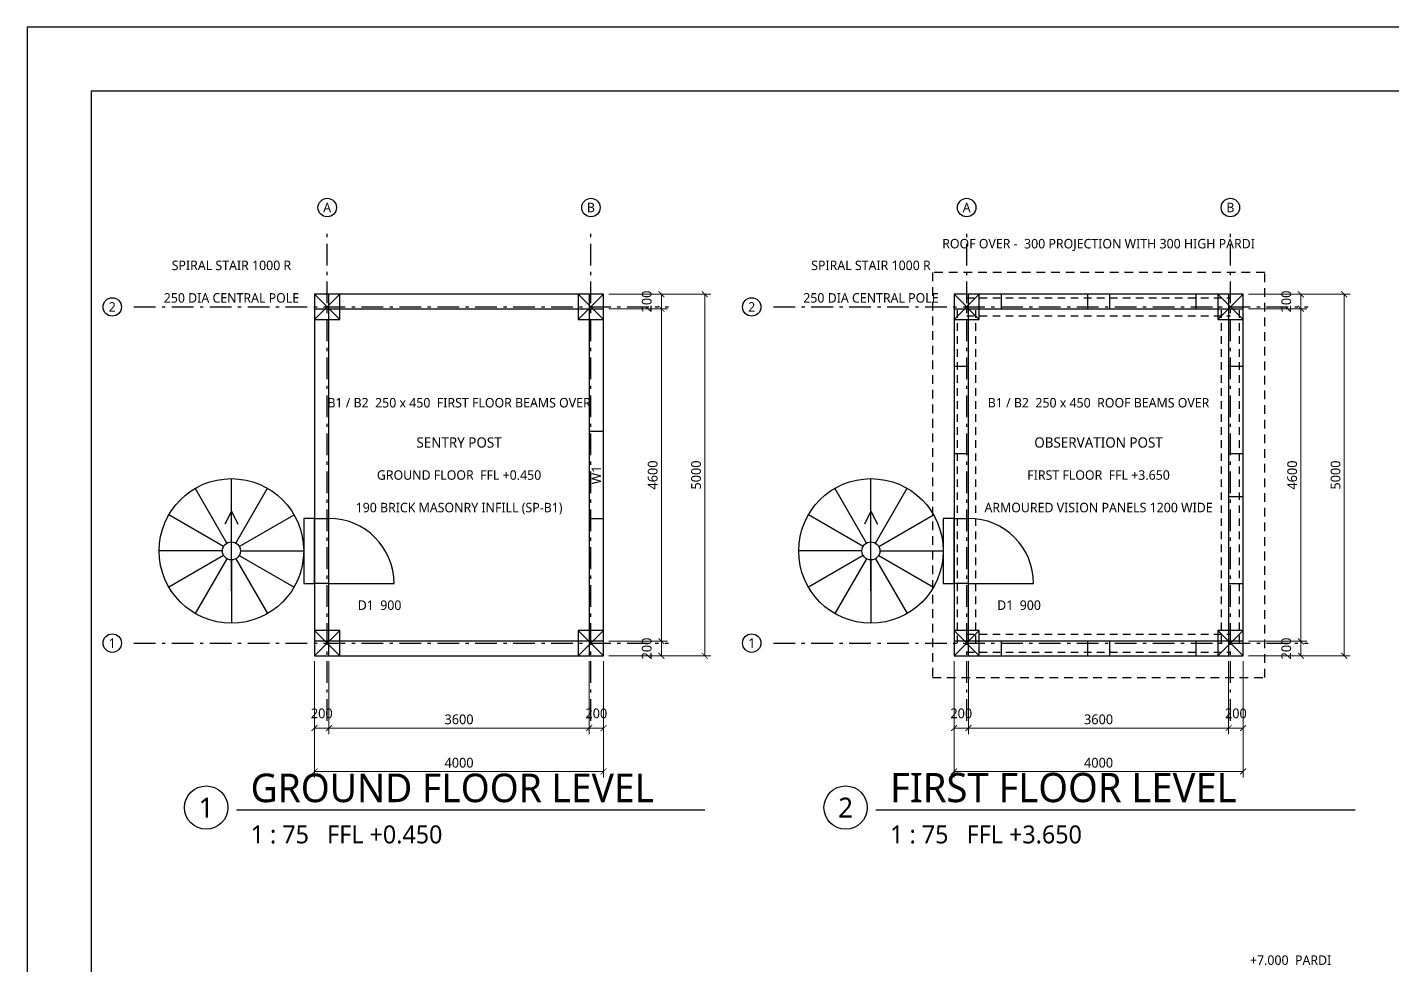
# Model space of a CAD drawing. Header units: millimetres. Extents: x 27 to 567, y 19 to 401.
# Drawn here: x 27 to 278.9, y 227.8 to 400.9 of the extents above; entities that cross this region are included whole.
import ezdxf
from ezdxf.enums import TextEntityAlignment as Align

# ---------------------------------------------------------------- set-up
doc = ezdxf.new("R2010")
doc.units = ezdxf.units.MM
for name, color, linetype in [('A-OPEN', 1, 'Continuous'), ('A-OVER', 8, 'Continuous'), ('A-WALL', 7, 'Continuous'), ('A-WALL-IN', 7, 'Continuous'), ('S-CENTER', 7, 'Continuous'), ('S-DIM', 7, 'Continuous'), ('S-GRID', 7, 'Continuous'), ('S-LEVEL', 7, 'Continuous'), ('S-TEXT', 7, 'Continuous'), ('S-TITLE', 7, 'Continuous')]:
    doc.layers.add(name, color=color, linetype=linetype)
doc.styles.add('OpenSans', font='OpenSans-Regular.ttf')
doc.dimstyles.new('A2-DIM-S', dxfattribs={"dimtxt": 1.8, "dimasz": 1.1, "dimexe": 1.1, "dimexo": 1, "dimgap": 0.7, "dimtad": 1, "dimdec": 0, "dimtxsty": 'OpenSans', "dimblk": 'ARCHTICK', "dimcen": 2.5, "dimclrd": 7, "dimclre": 7, "dimclrt": 7, "dimazin": 3, "dimtfac": 1, "dimtmove": 0, "dimatfit": 3, "dimlwd": 13, "dimlwe": 13})

# ---------------------------------------------------------------- blocks, each defined once
blk = doc.blocks.new('_ARCHTICK')
at = {"color": 0, "linetype": 'BYBLOCK', "const_width": 0.15}
blk.add_lwpolyline([(-0.5, -0.5), (0.5, 0.5)], dxfattribs=at)

msp = doc.modelspace()

# ---------------------------------------------------------------- linework, layer by layer
at = {"layer": 'A-OPEN'}
for p, q in [((82.6667, 298.3333), (82.6667, 310.3333)), ((200.6667, 298.3333), (200.6667, 310.3333)), ((82.6667, 298.3333), (94.6667, 298.3333)), ((200.6667, 298.3333), (212.6667, 298.3333))]:
    msp.add_line(p, q, dxfattribs=at)
for points in [[(206.6667, 349), (222.6667, 349), (222.6667, 351.6667), (206.6667, 351.6667)], [(226.6667, 349), (242.6667, 349), (242.6667, 351.6667), (226.6667, 351.6667)], [(198, 322.3333), (200.6667, 322.3333), (200.6667, 338.3333), (198, 338.3333)], [(248.6667, 322.3333), (251.3333, 322.3333), (251.3333, 338.3333), (248.6667, 338.3333)], [(130.6667, 310.3333), (133.3333, 310.3333), (133.3333, 326.3333), (130.6667, 326.3333)], [(248.6667, 298.3333), (251.3333, 298.3333), (251.3333, 314.3333), (248.6667, 314.3333)], [(206.6667, 285), (222.6667, 285), (222.6667, 287.6667), (206.6667, 287.6667)], [(226.6667, 285), (242.6667, 285), (242.6667, 287.6667), (226.6667, 287.6667)]]:
    msp.add_lwpolyline(points, close=True, dxfattribs=at)
for centre in [(82.6667, 298.3333), (200.6667, 298.3333)]:
    msp.add_arc(centre, 12, 0, 90, dxfattribs=at)
at = {"layer": 'A-OVER'}
for p, q in [((194, 355.6667), (194, 354.0667)), ((195.9333, 355.6667), (194.3333, 355.6667)), ((198.6333, 355.6667), (197.0333, 355.6667)), ((201.3333, 355.6667), (199.7333, 355.6667)), ((204.0333, 355.6667), (202.4333, 355.6667)), ((206.7333, 355.6667), (205.1333, 355.6667)), ((209.4333, 355.6667), (207.8333, 355.6667)), ((212.1333, 355.6667), (210.5333, 355.6667)), ((214.8333, 355.6667), (213.2333, 355.6667)), ((217.5333, 355.6667), (215.9333, 355.6667)), ((220.2333, 355.6667), (218.6333, 355.6667)), ((222.9333, 355.6667), (221.3333, 355.6667)), ((225.6333, 355.6667), (224.0333, 355.6667)), ((228.3333, 355.6667), (226.7333, 355.6667)), ((231.0333, 355.6667), (229.4333, 355.6667)), ((233.7333, 355.6667), (232.1333, 355.6667)), ((236.4333, 355.6667), (234.8333, 355.6667)), ((239.1333, 355.6667), (237.5333, 355.6667)), ((241.8333, 355.6667), (240.2333, 355.6667)), ((244.5333, 355.6667), (242.9333, 355.6667)), ((247.2333, 355.6667), (245.6333, 355.6667)), ((249.9333, 355.6667), (248.3333, 355.6667)), ((252.6333, 355.6667), (251.0333, 355.6667)), ((255.3333, 355.6667), (253.7333, 355.6667)), ((255.3333, 353.9), (255.3333, 355.5)), ((194, 352.9667), (194, 351.3667)), ((255.3333, 351.2), (255.3333, 352.8)), ((194, 350.2667), (194, 348.6667)), ((200.3333, 351), (201.7333, 351)), ((202.7333, 351), (204.1333, 351)), ((205.1333, 351), (206.5333, 351)), ((207.5333, 351), (208.9333, 351)), ((209.9333, 351), (211.3333, 351)), ((212.3333, 351), (213.7333, 351)), ((214.7333, 351), (216.1333, 351)), ((217.1333, 351), (218.5333, 351)), ((219.5333, 351), (220.9333, 351)), ((221.9333, 351), (223.3333, 351)), ((224.3333, 351), (225.7333, 351)), ((226.7333, 351), (228.1333, 351)), ((229.1333, 351), (230.5333, 351)), ((231.5333, 351), (232.9333, 351)), ((233.9333, 351), (235.3333, 351)), ((236.3333, 351), (237.7333, 351)), ((238.7333, 351), (240.1333, 351)), ((241.1333, 351), (242.5333, 351)), ((243.5333, 351), (244.9333, 351)), ((245.9333, 351), (247.3333, 351)), ((248.3333, 351), (249, 351)), ((198.6667, 347.3333), (198.6667, 348.7333)), ((202, 347.3333), (202, 348.7333)), ((247.3333, 347.3333), (247.3333, 348.7333)), ((250.6667, 347.3333), (250.6667, 348.7333)), ((255.3333, 348.5), (255.3333, 350.1)), ((194, 347.5667), (194, 345.9667)), ((198.6667, 344.9333), (198.6667, 346.3333)), ((200.3333, 347.6667), (201.7333, 347.6667)), ((202, 344.9333), (202, 346.3333)), ((202.7333, 347.6667), (204.1333, 347.6667)), ((205.1333, 347.6667), (206.5333, 347.6667)), ((207.5333, 347.6667), (208.9333, 347.6667)), ((209.9333, 347.6667), (211.3333, 347.6667)), ((212.3333, 347.6667), (213.7333, 347.6667)), ((214.7333, 347.6667), (216.1333, 347.6667)), ((217.1333, 347.6667), (218.5333, 347.6667)), ((219.5333, 347.6667), (220.9333, 347.6667)), ((221.9333, 347.6667), (223.3333, 347.6667)), ((224.3333, 347.6667), (225.7333, 347.6667)), ((226.7333, 347.6667), (228.1333, 347.6667)), ((229.1333, 347.6667), (230.5333, 347.6667)), ((231.5333, 347.6667), (232.9333, 347.6667)), ((233.9333, 347.6667), (235.3333, 347.6667)), ((236.3333, 347.6667), (237.7333, 347.6667)), ((238.7333, 347.6667), (240.1333, 347.6667)), ((241.1333, 347.6667), (242.5333, 347.6667)), ((243.5333, 347.6667), (244.9333, 347.6667)), ((245.9333, 347.6667), (247.3333, 347.6667)), ((247.3333, 344.9333), (247.3333, 346.3333)), ((248.3333, 347.6667), (249, 347.6667)), ((250.6667, 344.9333), (250.6667, 346.3333)), ((255.3333, 345.8), (255.3333, 347.4)), ((194, 344.8667), (194, 343.2667)), ((198.6667, 342.5333), (198.6667, 343.9333)), ((202, 342.5333), (202, 343.9333)), ((247.3333, 342.5333), (247.3333, 343.9333)), ((250.6667, 342.5333), (250.6667, 343.9333)), ((255.3333, 343.1), (255.3333, 344.7)), ((194, 342.1667), (194, 340.5667)), ((198.6667, 340.1333), (198.6667, 341.5333)), ((202, 340.1333), (202, 341.5333)), ((247.3333, 340.1333), (247.3333, 341.5333)), ((250.6667, 340.1333), (250.6667, 341.5333)), ((255.3333, 340.4), (255.3333, 342)), ((194, 339.4667), (194, 337.8667)), ((198.6667, 337.7333), (198.6667, 339.1333)), ((202, 337.7333), (202, 339.1333)), ((247.3333, 337.7333), (247.3333, 339.1333)), ((250.6667, 337.7333), (250.6667, 339.1333)), ((255.3333, 337.7), (255.3333, 339.3)), ((194, 336.7667), (194, 335.1667)), ((198.6667, 335.3333), (198.6667, 336.7333)), ((202, 335.3333), (202, 336.7333)), ((247.3333, 335.3333), (247.3333, 336.7333)), ((250.6667, 335.3333), (250.6667, 336.7333)), ((255.3333, 335), (255.3333, 336.6)), ((194, 334.0667), (194, 332.4667)), ((198.6667, 332.9333), (198.6667, 334.3333)), ((202, 332.9333), (202, 334.3333)), ((247.3333, 332.9333), (247.3333, 334.3333)), ((250.6667, 332.9333), (250.6667, 334.3333)), ((255.3333, 332.3), (255.3333, 333.9)), ((194, 331.3667), (194, 329.7667)), ((198.6667, 330.5333), (198.6667, 331.9333)), ((202, 330.5333), (202, 331.9333)), ((247.3333, 330.5333), (247.3333, 331.9333)), ((250.6667, 330.5333), (250.6667, 331.9333)), ((255.3333, 329.6), (255.3333, 331.2)), ((194, 328.6667), (194, 327.0667)), ((198.6667, 328.1333), (198.6667, 329.5333)), ((202, 328.1333), (202, 329.5333)), ((247.3333, 328.1333), (247.3333, 329.5333)), ((250.6667, 328.1333), (250.6667, 329.5333)), ((255.3333, 326.9), (255.3333, 328.5)), ((194, 325.9667), (194, 324.3667)), ((198.6667, 325.7333), (198.6667, 327.1333)), ((202, 325.7333), (202, 327.1333)), ((247.3333, 325.7333), (247.3333, 327.1333)), ((250.6667, 325.7333), (250.6667, 327.1333)), ((255.3333, 324.2), (255.3333, 325.8)), ((194, 323.2667), (194, 321.6667)), ((198.6667, 323.3333), (198.6667, 324.7333)), ((202, 323.3333), (202, 324.7333)), ((247.3333, 323.3333), (247.3333, 324.7333)), ((250.6667, 323.3333), (250.6667, 324.7333)), ((255.3333, 321.5), (255.3333, 323.1)), ((194, 320.5667), (194, 318.9667)), ((198.6667, 320.9333), (198.6667, 322.3333)), ((202, 320.9333), (202, 322.3333)), ((247.3333, 320.9333), (247.3333, 322.3333)), ((250.6667, 320.9333), (250.6667, 322.3333)), ((255.3333, 318.8), (255.3333, 320.4)), ((194, 317.8667), (194, 316.2667)), ((198.6667, 318.5333), (198.6667, 319.9333)), ((198.6667, 316.1333), (198.6667, 317.5333)), ((202, 318.5333), (202, 319.9333)), ((202, 316.1333), (202, 317.5333)), ((247.3333, 318.5333), (247.3333, 319.9333)), ((247.3333, 316.1333), (247.3333, 317.5333)), ((250.6667, 318.5333), (250.6667, 319.9333)), ((250.6667, 316.1333), (250.6667, 317.5333)), ((255.3333, 316.1), (255.3333, 317.7)), ((194, 315.1667), (194, 313.5667)), ((198.6667, 313.7333), (198.6667, 315.1333)), ((202, 313.7333), (202, 315.1333)), ((247.3333, 313.7333), (247.3333, 315.1333)), ((250.6667, 313.7333), (250.6667, 315.1333)), ((255.3333, 313.4), (255.3333, 315)), ((194, 312.4667), (194, 310.8667)), ((198.6667, 311.3333), (198.6667, 312.7333)), ((202, 311.3333), (202, 312.7333)), ((247.3333, 311.3333), (247.3333, 312.7333)), ((250.6667, 311.3333), (250.6667, 312.7333)), ((198.6667, 308.9333), (198.6667, 310.3333)), ((202, 308.9333), (202, 310.3333)), ((247.3333, 308.9333), (247.3333, 310.3333)), ((250.6667, 308.9333), (250.6667, 310.3333)), ((255.3333, 310.7), (255.3333, 312.3)), ((194, 309.7667), (194, 308.1667)), ((198.6667, 306.5333), (198.6667, 307.9333)), ((202, 306.5333), (202, 307.9333)), ((247.3333, 306.5333), (247.3333, 307.9333)), ((250.6667, 306.5333), (250.6667, 307.9333)), ((255.3333, 308), (255.3333, 309.6)), ((194, 307.0667), (194, 305.4667)), ((198.6667, 304.1333), (198.6667, 305.5333)), ((202, 304.1333), (202, 305.5333)), ((247.3333, 304.1333), (247.3333, 305.5333)), ((250.6667, 304.1333), (250.6667, 305.5333)), ((255.3333, 305.3), (255.3333, 306.9)), ((194, 304.3667), (194, 302.7667)), ((198.6667, 301.7333), (198.6667, 303.1333)), ((202, 301.7333), (202, 303.1333)), ((247.3333, 301.7333), (247.3333, 303.1333)), ((250.6667, 301.7333), (250.6667, 303.1333)), ((255.3333, 302.6), (255.3333, 304.2)), ((194, 301.6667), (194, 300.0667)), ((198.6667, 299.3333), (198.6667, 300.7333)), ((202, 299.3333), (202, 300.7333)), ((247.3333, 299.3333), (247.3333, 300.7333)), ((250.6667, 299.3333), (250.6667, 300.7333)), ((255.3333, 299.9), (255.3333, 301.5)), ((194, 298.9667), (194, 297.3667)), ((198.6667, 296.9333), (198.6667, 298.3333)), ((202, 296.9333), (202, 298.3333)), ((247.3333, 296.9333), (247.3333, 298.3333)), ((250.6667, 296.9333), (250.6667, 298.3333)), ((255.3333, 297.2), (255.3333, 298.8)), ((194, 296.2667), (194, 294.6667)), ((198.6667, 294.5333), (198.6667, 295.9333)), ((202, 294.5333), (202, 295.9333)), ((247.3333, 294.5333), (247.3333, 295.9333)), ((250.6667, 294.5333), (250.6667, 295.9333)), ((255.3333, 294.5), (255.3333, 296.1)), ((194, 293.5667), (194, 291.9667)), ((198.6667, 292.1333), (198.6667, 293.5333)), ((202, 292.1333), (202, 293.5333)), ((247.3333, 292.1333), (247.3333, 293.5333)), ((250.6667, 292.1333), (250.6667, 293.5333)), ((255.3333, 291.8), (255.3333, 293.4)), ((194, 290.8667), (194, 289.2667)), ((198.6667, 289.7333), (198.6667, 291.1333)), ((202, 289.7333), (202, 291.1333)), ((247.3333, 289.7333), (247.3333, 291.1333)), ((250.6667, 289.7333), (250.6667, 291.1333)), ((255.3333, 289.1), (255.3333, 290.7)), ((194, 288.1667), (194, 286.5667)), ((198.6667, 287.3333), (198.6667, 288.7333)), ((200.3333, 289), (201.7333, 289)), ((202, 287.3333), (202, 288.7333)), ((202.7333, 289), (204.1333, 289)), ((205.1333, 289), (206.5333, 289)), ((207.5333, 289), (208.9333, 289)), ((209.9333, 289), (211.3333, 289)), ((212.3333, 289), (213.7333, 289)), ((214.7333, 289), (216.1333, 289)), ((217.1333, 289), (218.5333, 289)), ((219.5333, 289), (220.9333, 289)), ((221.9333, 289), (223.3333, 289)), ((224.3333, 289), (225.7333, 289)), ((226.7333, 289), (228.1333, 289)), ((229.1333, 289), (230.5333, 289)), ((231.5333, 289), (232.9333, 289)), ((233.9333, 289), (235.3333, 289)), ((236.3333, 289), (237.7333, 289)), ((238.7333, 289), (240.1333, 289)), ((241.1333, 289), (242.5333, 289)), ((243.5333, 289), (244.9333, 289)), ((245.9333, 289), (247.3333, 289)), ((247.3333, 287.3333), (247.3333, 288.7333)), ((248.3333, 289), (249, 289)), ((250.6667, 287.3333), (250.6667, 288.7333)), ((255.3333, 286.4), (255.3333, 288)), ((194, 285.4667), (194, 283.8667)), ((200.3333, 285.6667), (201.7333, 285.6667)), ((202.7333, 285.6667), (204.1333, 285.6667)), ((205.1333, 285.6667), (206.5333, 285.6667)), ((207.5333, 285.6667), (208.9333, 285.6667)), ((209.9333, 285.6667), (211.3333, 285.6667)), ((212.3333, 285.6667), (213.7333, 285.6667)), ((214.7333, 285.6667), (216.1333, 285.6667)), ((217.1333, 285.6667), (218.5333, 285.6667)), ((219.5333, 285.6667), (220.9333, 285.6667)), ((221.9333, 285.6667), (223.3333, 285.6667)), ((224.3333, 285.6667), (225.7333, 285.6667)), ((226.7333, 285.6667), (228.1333, 285.6667)), ((229.1333, 285.6667), (230.5333, 285.6667)), ((231.5333, 285.6667), (232.9333, 285.6667)), ((233.9333, 285.6667), (235.3333, 285.6667)), ((236.3333, 285.6667), (237.7333, 285.6667)), ((238.7333, 285.6667), (240.1333, 285.6667)), ((241.1333, 285.6667), (242.5333, 285.6667)), ((243.5333, 285.6667), (244.9333, 285.6667)), ((245.9333, 285.6667), (247.3333, 285.6667)), ((248.3333, 285.6667), (249, 285.6667)), ((255.3333, 283.7), (255.3333, 285.3)), ((194, 282.7667), (194, 281.1667)), ((255.3333, 281), (255.3333, 282.6)), ((194, 281), (195.6, 281)), ((196.7, 281), (198.3, 281)), ((199.4, 281), (201, 281)), ((202.1, 281), (203.7, 281)), ((204.8, 281), (206.4, 281)), ((207.5, 281), (209.1, 281)), ((210.2, 281), (211.8, 281)), ((212.9, 281), (214.5, 281)), ((215.6, 281), (217.2, 281)), ((218.3, 281), (219.9, 281)), ((221, 281), (222.6, 281)), ((223.7, 281), (225.3, 281)), ((226.4, 281), (228, 281)), ((229.1, 281), (230.7, 281)), ((231.8, 281), (233.4, 281)), ((234.5, 281), (236.1, 281)), ((237.2, 281), (238.8, 281)), ((239.9, 281), (241.5, 281)), ((242.6, 281), (244.2, 281)), ((245.3, 281), (246.9, 281)), ((248, 281), (249.6, 281)), ((250.7, 281), (252.3, 281)), ((253.4, 281), (255, 281))]:
    msp.add_line(p, q, dxfattribs=at)
at = {"layer": 'A-WALL'}
for p, q in [((80, 347), (84.6667, 351.6667)), ((80, 351.6667), (84.6667, 347)), ((128.6667, 347), (133.3333, 351.6667)), ((128.6667, 351.6667), (133.3333, 347)), ((198, 347), (202.6667, 351.6667)), ((198, 351.6667), (202.6667, 347)), ((246.6667, 347), (251.3333, 351.6667)), ((246.6667, 351.6667), (251.3333, 347)), ((80, 285), (84.6667, 289.6667)), ((80, 289.6667), (84.6667, 285)), ((128.6667, 285), (133.3333, 289.6667)), ((128.6667, 289.6667), (133.3333, 285)), ((198, 285), (202.6667, 289.6667)), ((198, 289.6667), (202.6667, 285)), ((246.6667, 285), (251.3333, 289.6667)), ((246.6667, 289.6667), (251.3333, 285))]:
    msp.add_line(p, q, dxfattribs=at)
for points in [[(80, 285), (133.3333, 285), (133.3333, 351.6667), (80, 351.6667)], [(80, 310.3333), (82.6667, 310.3333), (82.6667, 351.6667), (80, 351.6667)], [(80, 349), (133.3333, 349), (133.3333, 351.6667), (80, 351.6667)], [(80, 347), (84.6667, 347), (84.6667, 351.6667), (80, 351.6667)], [(128.6667, 347), (133.3333, 347), (133.3333, 351.6667), (128.6667, 351.6667)], [(130.6667, 285), (133.3333, 285), (133.3333, 351.6667), (130.6667, 351.6667)], [(198, 285), (251.3333, 285), (251.3333, 351.6667), (198, 351.6667)], [(198, 310.3333), (200.6667, 310.3333), (200.6667, 351.6667), (198, 351.6667)], [(198, 349), (251.3333, 349), (251.3333, 351.6667), (198, 351.6667)], [(198, 347), (202.6667, 347), (202.6667, 351.6667), (198, 351.6667)], [(246.6667, 347), (251.3333, 347), (251.3333, 351.6667), (246.6667, 351.6667)], [(248.6667, 285), (251.3333, 285), (251.3333, 351.6667), (248.6667, 351.6667)], [(80, 285), (82.6667, 285), (82.6667, 298.3333), (80, 298.3333)], [(198, 285), (200.6667, 285), (200.6667, 298.3333), (198, 298.3333)], [(80, 285), (84.6667, 285), (84.6667, 289.6667), (80, 289.6667)], [(80, 285), (133.3333, 285), (133.3333, 287.6667), (80, 287.6667)], [(128.6667, 285), (133.3333, 285), (133.3333, 289.6667), (128.6667, 289.6667)], [(198, 285), (202.6667, 285), (202.6667, 289.6667), (198, 289.6667)], [(198, 285), (251.3333, 285), (251.3333, 287.6667), (198, 287.6667)], [(246.6667, 285), (251.3333, 285), (251.3333, 289.6667), (246.6667, 289.6667)]]:
    msp.add_lwpolyline(points, close=True, dxfattribs=at)
for centre in [(64.6667, 304.3333), (182.6667, 304.3333)]:
    msp.add_circle(centre, 1.6667, dxfattribs=at)
at = {"layer": 'A-WALL-IN'}
for p, q in [((64.6667, 306), (64.6667, 317.6667)), ((182.6667, 306), (182.6667, 317.6667)), ((63.8333, 305.7767), (58, 315.8803)), ((65.5, 305.7767), (71.3333, 315.8803)), ((181.8333, 305.7767), (176, 315.8803)), ((183.5, 305.7767), (189.3333, 315.8803)), ((63.2233, 305.1667), (53.1197, 311)), ((64.6667, 311.6667), (63.4667, 309.2667)), ((64.6667, 297), (64.6667, 311.6667)), ((64.6667, 311.6667), (65.8667, 309.2667)), ((66.11, 305.1667), (76.2137, 311)), ((181.2233, 305.1667), (171.1197, 311)), ((182.6667, 311.6667), (181.4667, 309.2667)), ((182.6667, 297), (182.6667, 311.6667)), ((182.6667, 311.6667), (183.8667, 309.2667)), ((184.11, 305.1667), (194.2137, 311)), ((63, 304.3333), (51.3333, 304.3333)), ((63.2233, 303.5), (53.1197, 297.6667)), ((63.8333, 302.89), (58, 292.7863)), ((64.6667, 302.6667), (64.6667, 291)), ((65.5, 302.89), (71.3333, 292.7863)), ((66.11, 303.5), (76.2137, 297.6667)), ((66.3333, 304.3333), (78, 304.3333)), ((181, 304.3333), (169.3333, 304.3333)), ((181.2233, 303.5), (171.1197, 297.6667)), ((181.8333, 302.89), (176, 292.7863)), ((182.6667, 302.6667), (182.6667, 291)), ((183.5, 302.89), (189.3333, 292.7863)), ((184.11, 303.5), (194.2137, 297.6667)), ((184.3333, 304.3333), (196, 304.3333))]:
    msp.add_line(p, q, dxfattribs=at)
for points in [[(78, 298.3333), (80, 298.3333), (80, 310.3333), (78, 310.3333)], [(196, 298.3333), (198, 298.3333), (198, 310.3333), (196, 310.3333)]]:
    msp.add_lwpolyline(points, close=True, dxfattribs=at)
for centre in [(64.6667, 304.3333), (182.6667, 304.3333)]:
    msp.add_circle(centre, 13.3333, dxfattribs=at)
at = {"layer": 'S-CENTER'}
for p, q in [((82.3333, 362.2), (82.3333, 362.8)), ((131, 362.2), (131, 362.8)), ((200.3333, 362.2), (200.3333, 362.8)), ((249, 362.2), (249, 362.8)), ((82.3333, 357), (82.3333, 361)), ((131, 357), (131, 361)), ((200.3333, 357), (200.3333, 361)), ((249, 357), (249, 361)), ((82.3333, 355.2), (82.3333, 355.8)), ((131, 355.2), (131, 355.8)), ((200.3333, 355.2), (200.3333, 355.8)), ((249, 355.2), (249, 355.8)), ((82.3333, 350), (82.3333, 354)), ((131, 350), (131, 354)), ((200.3333, 350), (200.3333, 354)), ((249, 350), (249, 354)), ((46.6667, 349.3333), (50.6667, 349.3333)), ((51.8667, 349.3333), (52.4667, 349.3333)), ((53.6667, 349.3333), (57.6667, 349.3333)), ((58.8667, 349.3333), (59.4667, 349.3333)), ((60.6667, 349.3333), (64.6667, 349.3333)), ((65.8667, 349.3333), (66.4667, 349.3333)), ((67.6667, 349.3333), (71.6667, 349.3333)), ((72.8667, 349.3333), (73.4667, 349.3333)), ((74.6667, 349.3333), (78.6667, 349.3333)), ((79.8667, 349.3333), (80.4667, 349.3333)), ((81.6667, 349.3333), (85.6667, 349.3333)), ((82.3333, 348.2), (82.3333, 348.8)), ((86.8667, 349.3333), (87.4667, 349.3333)), ((88.6667, 349.3333), (92.6667, 349.3333)), ((93.8667, 349.3333), (94.4667, 349.3333)), ((95.6667, 349.3333), (99.6667, 349.3333)), ((100.8667, 349.3333), (101.4667, 349.3333)), ((102.6667, 349.3333), (106.6667, 349.3333)), ((107.8667, 349.3333), (108.4667, 349.3333)), ((109.6667, 349.3333), (113.6667, 349.3333)), ((114.8667, 349.3333), (115.4667, 349.3333)), ((116.6667, 349.3333), (120.6667, 349.3333)), ((121.8667, 349.3333), (122.4667, 349.3333)), ((123.6667, 349.3333), (127.6667, 349.3333)), ((128.8667, 349.3333), (129.4667, 349.3333)), ((130.6667, 349.3333), (134.6667, 349.3333)), ((131, 348.2), (131, 348.8)), ((135.8667, 349.3333), (136.4667, 349.3333)), ((137.6667, 349.3333), (141.6667, 349.3333)), ((142.8667, 349.3333), (143.4667, 349.3333)), ((144.6667, 349.3333), (145.3333, 349.3333)), ((164.6667, 349.3333), (168.6667, 349.3333)), ((169.8667, 349.3333), (170.4667, 349.3333)), ((171.6667, 349.3333), (175.6667, 349.3333)), ((176.8667, 349.3333), (177.4667, 349.3333)), ((178.6667, 349.3333), (182.6667, 349.3333)), ((183.8667, 349.3333), (184.4667, 349.3333)), ((185.6667, 349.3333), (189.6667, 349.3333)), ((190.8667, 349.3333), (191.4667, 349.3333)), ((192.6667, 349.3333), (196.6667, 349.3333)), ((197.8667, 349.3333), (198.4667, 349.3333)), ((199.6667, 349.3333), (203.6667, 349.3333)), ((200.3333, 348.2), (200.3333, 348.8)), ((204.8667, 349.3333), (205.4667, 349.3333)), ((206.6667, 349.3333), (210.6667, 349.3333)), ((211.8667, 349.3333), (212.4667, 349.3333)), ((213.6667, 349.3333), (217.6667, 349.3333)), ((218.8667, 349.3333), (219.4667, 349.3333)), ((220.6667, 349.3333), (224.6667, 349.3333)), ((225.8667, 349.3333), (226.4667, 349.3333)), ((227.6667, 349.3333), (231.6667, 349.3333)), ((232.8667, 349.3333), (233.4667, 349.3333)), ((234.6667, 349.3333), (238.6667, 349.3333)), ((239.8667, 349.3333), (240.4667, 349.3333)), ((241.6667, 349.3333), (245.6667, 349.3333)), ((246.8667, 349.3333), (247.4667, 349.3333)), ((248.6667, 349.3333), (252.6667, 349.3333)), ((249, 348.2), (249, 348.8)), ((253.8667, 349.3333), (254.4667, 349.3333)), ((255.6667, 349.3333), (259.6667, 349.3333)), ((260.8667, 349.3333), (261.4667, 349.3333)), ((262.6667, 349.3333), (263.3333, 349.3333)), ((82.3333, 343), (82.3333, 347)), ((131, 343), (131, 347)), ((200.3333, 343), (200.3333, 347)), ((249, 343), (249, 347)), ((82.3333, 341.2), (82.3333, 341.8)), ((131, 341.2), (131, 341.8)), ((200.3333, 341.2), (200.3333, 341.8)), ((249, 341.2), (249, 341.8)), ((82.3333, 336), (82.3333, 340)), ((131, 336), (131, 340)), ((200.3333, 336), (200.3333, 340)), ((249, 336), (249, 340)), ((82.3333, 334.2), (82.3333, 334.8)), ((82.3333, 329), (82.3333, 333)), ((131, 334.2), (131, 334.8)), ((131, 329), (131, 333)), ((200.3333, 334.2), (200.3333, 334.8)), ((200.3333, 329), (200.3333, 333)), ((249, 334.2), (249, 334.8)), ((249, 329), (249, 333)), ((82.3333, 327.2), (82.3333, 327.8)), ((131, 327.2), (131, 327.8)), ((200.3333, 327.2), (200.3333, 327.8)), ((249, 327.2), (249, 327.8)), ((82.3333, 322), (82.3333, 326)), ((131, 322), (131, 326)), ((200.3333, 322), (200.3333, 326)), ((249, 322), (249, 326)), ((82.3333, 320.2), (82.3333, 320.8)), ((131, 320.2), (131, 320.8)), ((200.3333, 320.2), (200.3333, 320.8)), ((249, 320.2), (249, 320.8)), ((82.3333, 315), (82.3333, 319)), ((131, 315), (131, 319)), ((200.3333, 315), (200.3333, 319)), ((249, 315), (249, 319)), ((82.3333, 313.2), (82.3333, 313.8)), ((131, 313.2), (131, 313.8)), ((200.3333, 313.2), (200.3333, 313.8)), ((249, 313.2), (249, 313.8)), ((82.3333, 308), (82.3333, 312)), ((131, 308), (131, 312)), ((200.3333, 308), (200.3333, 312)), ((249, 308), (249, 312)), ((82.3333, 306.2), (82.3333, 306.8)), ((82.3333, 301), (82.3333, 305)), ((131, 306.2), (131, 306.8)), ((131, 301), (131, 305)), ((200.3333, 306.2), (200.3333, 306.8)), ((200.3333, 301), (200.3333, 305)), ((249, 306.2), (249, 306.8)), ((249, 301), (249, 305)), ((82.3333, 299.2), (82.3333, 299.8)), ((82.3333, 294), (82.3333, 298)), ((131, 299.2), (131, 299.8)), ((131, 294), (131, 298)), ((200.3333, 299.2), (200.3333, 299.8)), ((200.3333, 294), (200.3333, 298)), ((249, 299.2), (249, 299.8)), ((249, 294), (249, 298)), ((82.3333, 292.2), (82.3333, 292.8)), ((131, 292.2), (131, 292.8)), ((200.3333, 292.2), (200.3333, 292.8)), ((249, 292.2), (249, 292.8)), ((82.3333, 287), (82.3333, 291)), ((131, 287), (131, 291)), ((200.3333, 287), (200.3333, 291)), ((249, 287), (249, 291)), ((46.6667, 287.3333), (50.6667, 287.3333)), ((51.8667, 287.3333), (52.4667, 287.3333)), ((53.6667, 287.3333), (57.6667, 287.3333)), ((58.8667, 287.3333), (59.4667, 287.3333)), ((60.6667, 287.3333), (64.6667, 287.3333)), ((65.8667, 287.3333), (66.4667, 287.3333)), ((67.6667, 287.3333), (71.6667, 287.3333)), ((72.8667, 287.3333), (73.4667, 287.3333)), ((74.6667, 287.3333), (78.6667, 287.3333)), ((79.8667, 287.3333), (80.4667, 287.3333)), ((81.6667, 287.3333), (85.6667, 287.3333)), ((86.8667, 287.3333), (87.4667, 287.3333)), ((88.6667, 287.3333), (92.6667, 287.3333)), ((93.8667, 287.3333), (94.4667, 287.3333)), ((95.6667, 287.3333), (99.6667, 287.3333)), ((100.8667, 287.3333), (101.4667, 287.3333)), ((102.6667, 287.3333), (106.6667, 287.3333)), ((107.8667, 287.3333), (108.4667, 287.3333)), ((109.6667, 287.3333), (113.6667, 287.3333)), ((114.8667, 287.3333), (115.4667, 287.3333)), ((116.6667, 287.3333), (120.6667, 287.3333)), ((121.8667, 287.3333), (122.4667, 287.3333)), ((123.6667, 287.3333), (127.6667, 287.3333)), ((128.8667, 287.3333), (129.4667, 287.3333)), ((130.6667, 287.3333), (134.6667, 287.3333)), ((135.8667, 287.3333), (136.4667, 287.3333)), ((137.6667, 287.3333), (141.6667, 287.3333)), ((142.8667, 287.3333), (143.4667, 287.3333)), ((144.6667, 287.3333), (145.3333, 287.3333)), ((164.6667, 287.3333), (168.6667, 287.3333)), ((169.8667, 287.3333), (170.4667, 287.3333)), ((171.6667, 287.3333), (175.6667, 287.3333)), ((176.8667, 287.3333), (177.4667, 287.3333)), ((178.6667, 287.3333), (182.6667, 287.3333)), ((183.8667, 287.3333), (184.4667, 287.3333)), ((185.6667, 287.3333), (189.6667, 287.3333)), ((190.8667, 287.3333), (191.4667, 287.3333)), ((192.6667, 287.3333), (196.6667, 287.3333)), ((197.8667, 287.3333), (198.4667, 287.3333)), ((199.6667, 287.3333), (203.6667, 287.3333)), ((204.8667, 287.3333), (205.4667, 287.3333)), ((206.6667, 287.3333), (210.6667, 287.3333)), ((211.8667, 287.3333), (212.4667, 287.3333)), ((213.6667, 287.3333), (217.6667, 287.3333)), ((218.8667, 287.3333), (219.4667, 287.3333)), ((220.6667, 287.3333), (224.6667, 287.3333)), ((225.8667, 287.3333), (226.4667, 287.3333)), ((227.6667, 287.3333), (231.6667, 287.3333)), ((232.8667, 287.3333), (233.4667, 287.3333)), ((234.6667, 287.3333), (238.6667, 287.3333)), ((239.8667, 287.3333), (240.4667, 287.3333)), ((241.6667, 287.3333), (245.6667, 287.3333)), ((246.8667, 287.3333), (247.4667, 287.3333)), ((248.6667, 287.3333), (252.6667, 287.3333)), ((253.8667, 287.3333), (254.4667, 287.3333)), ((255.6667, 287.3333), (259.6667, 287.3333)), ((260.8667, 287.3333), (261.4667, 287.3333)), ((262.6667, 287.3333), (263.3333, 287.3333)), ((82.3333, 285.2), (82.3333, 285.8)), ((131, 285.2), (131, 285.8)), ((200.3333, 285.2), (200.3333, 285.8)), ((249, 285.2), (249, 285.8)), ((82.3333, 280), (82.3333, 284)), ((131, 280), (131, 284)), ((200.3333, 280), (200.3333, 284)), ((249, 280), (249, 284)), ((82.3333, 278.2), (82.3333, 278.8)), ((131, 278.2), (131, 278.8)), ((200.3333, 278.2), (200.3333, 278.8)), ((249, 278.2), (249, 278.8)), ((82.3333, 273), (82.3333, 277)), ((131, 273), (131, 277)), ((200.3333, 273), (200.3333, 277)), ((249, 273), (249, 277))]:
    msp.add_line(p, q, dxfattribs=at)
at = {"layer": 'S-GRID'}
for centre in [(82.3333, 367.6667), (131, 367.6667), (200.3333, 367.6667), (249, 367.6667), (42.6667, 349.3333), (160.6667, 349.3333), (42.6667, 287.3333), (160.6667, 287.3333)]:
    msp.add_circle(centre, 1.7, dxfattribs=at)
at = {"layer": 'S-TITLE'}
for p, q in [((65.6, 256.6), (152, 256.6)), ((183.6, 256.6), (272, 256.6))]:
    msp.add_line(p, q, dxfattribs=at)
for points in [[(27, 19.1), (567, 19.1), (567, 400.9), (27, 400.9)], [(38.8, 30.9), (555.2, 30.9), (555.2, 389.1), (38.8, 389.1)]]:
    msp.add_lwpolyline(points, close=True, dxfattribs=at)
for centre in [(60, 257), (178, 257)]:
    msp.add_circle(centre, 4, dxfattribs=at)

# ---------------------------------------------------------------- texts
at = {"layer": 'S-GRID', "style": 'OpenSans'}
for s, p in [('A', (82.3333, 367.6667)), ('B', (131, 367.6667)), ('A', (200.3333, 367.6667)), ('B', (249, 367.6667)), ('2', (42.6667, 349.3333)), ('2', (160.6667, 349.3333)), ('1', (42.6667, 287.3333)), ('1', (160.6667, 287.3333))]:
    msp.add_text(s, height=1.75, dxfattribs=at).set_placement(p, align=Align.MIDDLE_CENTER)
at = {"layer": 'S-LEVEL', "style": 'OpenSans'}
msp.add_text('+7.000  PARDI', height=1.75, dxfattribs=at).set_placement((252.6, 228.8667), align=Align.MIDDLE_LEFT)
at = {"layer": 'S-TEXT', "style": 'OpenSans'}
for s, height, p in [('ROOF OVER -  300 PROJECTION WITH 300 HIGH PARDI', 1.75, (224.6667, 361)), ('SPIRAL STAIR 1000 R', 1.75, (64.6667, 357)), ('SPIRAL STAIR 1000 R', 1.75, (182.6667, 357)), ('250 DIA CENTRAL POLE', 1.75, (64.6667, 351)), ('250 DIA CENTRAL POLE', 1.75, (182.6667, 351)), ('B1 / B2  250 x 450  FIRST FLOOR BEAMS OVER', 1.75, (106.6667, 331.6667)), ('B1 / B2  250 x 450  ROOF BEAMS OVER', 1.75, (224.6667, 331.6667)), ('SENTRY POST', 1.9, (106.6667, 324.3333)), ('OBSERVATION POST', 1.9, (224.6667, 324.3333)), ('GROUND FLOOR  FFL +0.450', 1.75, (106.6667, 318.3333)), ('FIRST FLOOR  FFL +3.650', 1.75, (224.6667, 318.3333)), ('190 BRICK MASONRY INFILL (SP-B1)', 1.75, (106.6667, 312.3333)), ('ARMOURED VISION PANELS 1200 WIDE', 1.75, (224.6667, 312.3333)), ('D1  900', 1.75, (92, 294.3333)), ('D1  900', 1.75, (210, 294.3333))]:
    msp.add_text(s, height=height, dxfattribs=at).set_placement(p, align=Align.MIDDLE_CENTER)
msp.add_text('W1', height=1.75, rotation=90, dxfattribs=at).set_placement((132, 318.3333), align=Align.MIDDLE_CENTER)
for s, p in [('1 : 75   FFL +0.450', (68.2, 250.4)), ('1 : 75   FFL +3.650', (186.2, 250.4))]:
    msp.add_text(s, height=3.3, dxfattribs=at).set_placement(p)
at = {"layer": 'S-TITLE', "style": 'OpenSans'}
for s, height, p in [('GROUND FLOOR LEVEL', 5.263722, (68.2, 258)), ('FIRST FLOOR LEVEL', 5.4, (186.2, 258))]:
    msp.add_text(s, height=height, dxfattribs=at).set_placement(p)
for s, p in [('1', (60, 257)), ('2', (178, 257))]:
    msp.add_text(s, height=3.672, dxfattribs=at).set_placement(p, align=Align.MIDDLE_CENTER)

# ---------------------------------------------------------------- dimensions: what is measured, and where the dimension line sits
at = {"layer": 'S-DIM'}
for base, p1, p2 in [((144, 349), (133.3333, 349), (133.3333, 351.6667)), ((152, 285), (133.3333, 285), (133.3333, 351.6667)), ((262, 349), (251.3333, 349), (251.3333, 351.6667)), ((270, 285), (251.3333, 285), (251.3333, 351.6667)), ((144, 287.6667), (133.3333, 287.6667), (133.3333, 349)), ((262, 287.6667), (251.3333, 287.6667), (251.3333, 349)), ((144, 285), (133.3333, 285), (133.3333, 287.6667)), ((262, 285), (251.3333, 285), (251.3333, 287.6667))]:
    msp.add_linear_dim(base=base, p1=p1, p2=p2, angle=90, dimstyle='A2-DIM-S', override={"dimlfac": 75}, dxfattribs=at).render()
for base, p1, p2 in [((80, 271.6667), (80, 285), (82.6667, 285)), ((80, 263.6667), (80, 285), (133.3333, 285)), ((82.6667, 271.6667), (82.6667, 285), (130.6667, 285)), ((130.6667, 271.6667), (130.6667, 285), (133.3333, 285)), ((198, 271.6667), (198, 285), (200.6667, 285)), ((198, 263.6667), (198, 285), (251.3333, 285)), ((200.6667, 271.6667), (200.6667, 285), (248.6667, 285)), ((248.6667, 271.6667), (248.6667, 285), (251.3333, 285))]:
    msp.add_linear_dim(base=base, p1=p1, p2=p2, dimstyle='A2-DIM-S', override={"dimlfac": 75}, dxfattribs=at).render()

doc.saveas('drawing.dxf')
